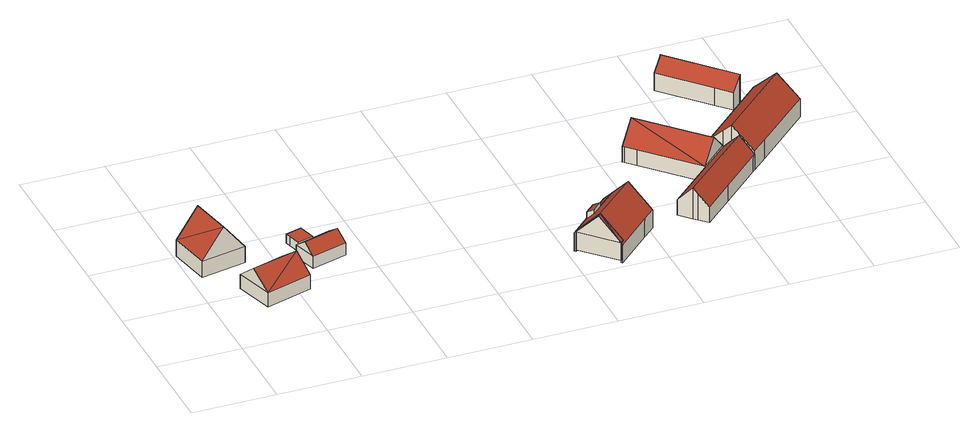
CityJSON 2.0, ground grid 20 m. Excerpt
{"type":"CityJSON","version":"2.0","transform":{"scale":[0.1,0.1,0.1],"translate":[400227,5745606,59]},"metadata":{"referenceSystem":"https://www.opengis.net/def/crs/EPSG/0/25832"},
"CityObjects":{
"building1":{"type":"Building","attributes":{"Gemeindeschluessel":"05558044","Geometrietyp2DReferenz":"3000","function":"31001_2700","roofType":"3100","measuredHeight":11.03},"address":[{"country":"Germany","locality":"Senden","thoroughfareNumber":"13a","thoroughfareName":"Venne"}],"geometry":[{"type":"Solid","lod":"2","boundaries":[[[[0,1,2,3]],[[4,5,1,0]],[[6,7,5,4]],[[3,2,7,6]],[[0,8,4]],[[6,9,3]],[[0,3,9]],[[9,8,0]],[[8,9,6]],[[6,4,8]],[[1,5,7,2]]]],"semantics":{"surfaces":[{"type":"WallSurface"},{"type":"RoofSurface"},{"type":"GroundSurface"}],"values":[[0,0,0,0,0,0,1,1,1,1,2]]}}]},
"building2":{"type":"Building","attributes":{"Gemeindeschluessel":"05558044","Geometrietyp2DReferenz":"3000","function":"31001_1000","roofType":"3100","measuredHeight":7.37},"address":[{"country":"Germany","locality":"Senden","thoroughfareNumber":"13b","thoroughfareName":"Venne"}],"geometry":[{"type":"Solid","lod":"2","boundaries":[[[[10,11,12,13]],[[14,15,11,10]],[[16,17,15,14]],[[13,12,17,16]],[[10,18,14]],[[16,19,13]],[[19,18,10]],[[10,13,19]],[[16,14,18]],[[18,19,16]],[[11,15,17,12]]]],"semantics":{"surfaces":[{"type":"WallSurface"},{"type":"RoofSurface"},{"type":"GroundSurface"}],"values":[[0,0,0,0,0,0,1,1,1,1,2]]}}]},
"building3":{"type":"Building","attributes":{"Gemeindeschluessel":"05558044","Geometrietyp2DReferenz":"3000","function":"31001_1310","roofType":"1000","measuredHeight":2.3},"geometry":[{"type":"Solid","lod":"2","boundaries":[[[[20,21,22,23]],[[24,25,21,20]],[[26,27,25,24]],[[28,29,27,26]],[[23,22,29,28]],[[26,24,20,23,28]],[[21,25,27,29,22]]]],"semantics":{"surfaces":[{"type":"WallSurface"},{"type":"RoofSurface"},{"type":"GroundSurface"}],"values":[[0,0,0,0,0,1,2]]}}]},
"building4":{"type":"Building","attributes":{"Gemeindeschluessel":"05558044","Geometrietyp2DReferenz":"3000","function":"31001_2460","roofType":"5000","measuredHeight":5.4},"geometry":[{"type":"Solid","lod":"2","boundaries":[[[[30,31,32,33]],[[34,35,31,30]],[[36,37,35,34]],[[33,32,37,36]],[[38,39,36,34]],[[39,38,30]],[[30,33,39]],[[30,38,34]],[[36,39,33]],[[31,35,37,32]]]],"semantics":{"surfaces":[{"type":"WallSurface"},{"type":"RoofSurface"},{"type":"GroundSurface"}],"values":[[0,0,0,0,1,1,1,0,0,2]]}}]},
"building5":{"type":"Building","attributes":{"Gemeindeschluessel":"05558044","Geometrietyp2DReferenz":"3000","function":"51009_1610","roofType":"3100","measuredHeight":9.91},"geometry":[{"type":"Solid","lod":"2","boundaries":[[[[40,41,42,43]],[[44,45,41,40]],[[46,47,45,44]],[[43,42,47,46]],[[40,48,44]],[[46,49,43]],[[49,48,40]],[[40,43,49]],[[46,44,48]],[[48,49,46]],[[41,45,47,42]]]],"semantics":{"surfaces":[{"type":"WallSurface"},{"type":"RoofSurface"},{"type":"GroundSurface"}],"values":[[0,0,0,0,0,0,1,1,1,1,2]]}}]},
"building6":{"type":"Building","attributes":{"Gemeindeschluessel":"05558044","Geometrietyp2DReferenz":"3000","function":"51009_1610","roofType":"2100","measuredHeight":7.07},"geometry":[{"type":"Solid","lod":"2","boundaries":[[[[50,51,52,53]],[[54,55,51,50]],[[56,57,55,54]],[[53,52,57,56]],[[54,50,53,56]],[[51,55,57,52]]]],"semantics":{"surfaces":[{"type":"WallSurface"},{"type":"RoofSurface"},{"type":"GroundSurface"}],"values":[[0,0,0,0,1,2]]}}]},
"building7":{"type":"Building","attributes":{"Gemeindeschluessel":"05558044","Geometrietyp2DReferenz":"3000","function":"31001_1000"},"address":[{"country":"Germany","locality":"Senden","thoroughfareNumber":"1","thoroughfareName":"Venne"}],"children":["building7-1","building7-2"]},
"building7-1":{"type":"BuildingPart","attributes":{"roofType":"2100","measuredHeight":6.4},"parents":["building7"],"geometry":[{"type":"Solid","lod":"2","boundaries":[[[[58,59,60,61]],[[62,63,59,58]],[[64,65,63,62]],[[62,58,61,64]],[[59,63,65,60]],[[65,64,61,60]]]],"semantics":{"surfaces":[{"type":"WallSurface"},{"type":"RoofSurface"},{"type":"GroundSurface"},{"type":"ClosureSurface"}],"values":[[0,0,0,1,2,3]]}}]},
"building7-2":{"type":"BuildingPart","attributes":{"roofType":"3100","measuredHeight":10.39},"parents":["building7"],"geometry":[{"type":"Solid","lod":"2","boundaries":[[[[66,67,68,69]],[[70,71,67,66]],[[61,60,71,70]],[[72,73,65,64]],[[74,75,73,72]],[[76,77,75,74]],[[78,79,77,76]],[[80,81,79,78]],[[82,83,81,80]],[[84,85,83,82]],[[40,86,85,84]],[[43,87,86,40]],[[69,68,87,43]],[[82,80,78,76,74,72,84]],[[64,61,70,66,69,43,40,84,72]],[[67,71,60,65,73,75,77,79,81,83,85,86,87,68]],[[65,60,61,64]]]],"semantics":{"surfaces":[{"type":"WallSurface"},{"type":"RoofSurface"},{"type":"GroundSurface"},{"type":"ClosureSurface"}],"values":[[0,0,0,0,0,0,0,0,0,0,0,0,0,1,1,2,3]]}}]},
"building8":{"type":"Building","attributes":{"Gemeindeschluessel":"05558044","Geometrietyp2DReferenz":"3000","function":"31001_1000","roofType":"5000","measuredHeight":8.66},"address":[{"country":"Germany","locality":"Senden","thoroughfareNumber":"1b","thoroughfareName":"Venne"}],"geometry":[{"type":"Solid","lod":"2","boundaries":[[[[88,89,90,91]],[[92,93,89,88]],[[94,95,93,92]],[[96,97,95,94]],[[98,99,97,96]],[[100,101,99,98]],[[102,103,101,100]],[[91,90,103,102]],[[104,105,96]],[[102,100,98,96,105]],[[104,94,92,88,91]],[[105,104,91]],[[104,96,94]],[[105,91,102]],[[89,93,95,97,99,101,103,90]]]],"semantics":{"surfaces":[{"type":"WallSurface"},{"type":"RoofSurface"},{"type":"GroundSurface"}],"values":[[0,0,0,0,0,0,0,0,1,1,1,1,0,0,2]]}}]},
"building9":{"type":"Building","attributes":{"Gemeindeschluessel":"05558044","Geometrietyp2DReferenz":"3000","function":"31001_2700"},"children":["building9-1","building9-2"]},
"building9-1":{"type":"BuildingPart","attributes":{"roofType":"3100","measuredHeight":7.86},"parents":["building9"],"geometry":[{"type":"Solid","lod":"2","boundaries":[[[[106,107,108,109]],[[110,111,107,106]],[[112,113,111,110]],[[114,115,113,112]],[[116,117,115,114]],[[118,119,117,116]],[[120,121,122,123]],[[109,108,121,120]],[[124,118,116,114,112,125]],[[110,106,109,120,123,125,112]],[[107,111,113,115,117,119,126,127,122,121,108]],[[126,124,125,127]],[[119,118,124,126]],[[125,123,122,127]]]],"semantics":{"surfaces":[{"type":"WallSurface"},{"type":"RoofSurface"},{"type":"GroundSurface"},{"type":"ClosureSurface"}],"values":[[0,0,0,0,0,0,0,0,1,1,2,3,3,3]]}}]},
"building9-2":{"type":"BuildingPart","attributes":{"roofType":"3100","measuredHeight":9.9},"parents":["building9"],"geometry":[{"type":"Solid","lod":"2","boundaries":[[[[128,129,119,118,130]],[[131,132,129,128]],[[133,134,132,131]],[[135,136,134,133]],[[137,138,136,135]],[[139,123,122,138,137]],[[131,128,130,140,133]],[[139,137,135,133,140]],[[127,126,119,129,132,134,136,138,122]],[[125,123,139,140,124]],[[127,125,124,126]],[[122,123,125,127]],[[118,124,140,130]],[[124,118,119,126]]]],"semantics":{"surfaces":[{"type":"WallSurface"},{"type":"RoofSurface"},{"type":"GroundSurface"},{"type":"ClosureSurface"}],"values":[[0,0,0,0,0,0,1,1,2,0,3,3,0,3]]}}]},
"building10":{"type":"Building","attributes":{"Gemeindeschluessel":"05558044","Geometrietyp2DReferenz":"3000","function":"51009_1610","roofType":"2100","measuredHeight":7.31},"geometry":[{"type":"Solid","lod":"2","boundaries":[[[[141,142,143,144]],[[145,146,142,141]],[[147,148,146,145]],[[149,150,148,147]],[[151,152,150,149]],[[153,154,152,151]],[[155,156,154,153]],[[144,143,156,155]],[[153,151,149,147,145,141,144,155]],[[142,146,148,150,152,154,156,143]]]],"semantics":{"surfaces":[{"type":"WallSurface"},{"type":"RoofSurface"},{"type":"GroundSurface"}],"values":[[0,0,0,0,0,0,0,0,1,2]]}}]}
},
"vertices":[
[134,316,48],[134,316,7],[114,418,7],[114,418,48],[25,295,48],[25,295,7],[6,397,48],[6,397,7],[80,306,117],[60,408,117],
[198,257,43],[198,257,7],[85,223,7],[85,223,43],[226,164,43],[226,164,7],[113,130,43],[113,130,7],[212,210,81],[99,177,81],
[248,358,29],[248,358,6],[251,346,6],[251,346,29],[286,369,29],[286,369,6],[298,328,29],[298,328,6],[259,317,29],[259,317,6],
[333,324,36],[333,324,5],[247,299,5],[247,299,36],[350,266,36],[350,266,5],[264,241,36],[264,241,5],[342,295,58],[256,270,58],
[827,99,57],[827,99,11],[818,90,11],[818,90,57],[901,21,57],[901,21,11],[892,12,57],[892,12,11],[864,60,110],[855,51,110],
[863,139,69],[863,139,8],[875,126,8],[875,126,79],[887,161,69],[887,161,8],[899,149,79],[899,149,8],
[887,161,53],[887,161,6],[899,149,6],[899,149,70],[929,201,53],[929,201,6],[941,188,70],[941,188,6],
[863,139,53],[863,139,6],[815,94,6],[815,94,53],[875,126,70],[875,126,6],[968,160,110],[968,160,6],[1009,117,52],[1009,117,6],[979,89,52],[979,89,6],[895,9,51],[895,9,6],[892,12,56],[892,12,6],[901,21,56],[901,21,6],[863,61,110],[863,61,6],[827,99,6],[818,90,6],
[1140,432,45],[1140,432,5],[1116,457,5],[1116,457,45],[1228,339,45],[1228,339,5],[1252,315,45],[1252,315,5],[1185,250,45],[1185,250,5],[1073,367,45],[1073,367,5],[1052,389,45],[1052,389,5],[1048,392,45],[1048,392,5],[1219,282,92],[1082,425,92],
[1134,97,41],[1134,97,2],[1203,163,2],[1203,163,41],[1115,117,69],[1115,117,2],[1107,125,81],[1107,125,2],[1080,152,41],[1080,152,2],[1185,250,42],[1185,250,2],[1252,315,41],[1252,315,2],[1300,255,41],[1300,255,2],[1305,260,2],[1305,260,41],[1267,300,63],[1279,287,81],[1267,300,2],[1279,287,2],
[1229,339,50],[1229,339,2],[1252,315,82],[1400,503,50],[1400,503,2],[1438,463,101],[1438,463,2],[1477,422,49],[1477,422,2],[1342,295,50],[1342,295,2],[1305,260,50],[1267,300,101],
[1244,661,72],[1244,661,2],[1223,642,2],[1223,642,46],[1247,664,75],[1247,664,2],[1348,557,75],[1348,557,2],[1378,525,75],[1378,525,2],[1375,522,72],[1375,522,2],[1354,503,46],[1354,503,2],[1323,536,46],[1323,536,2]
]}
